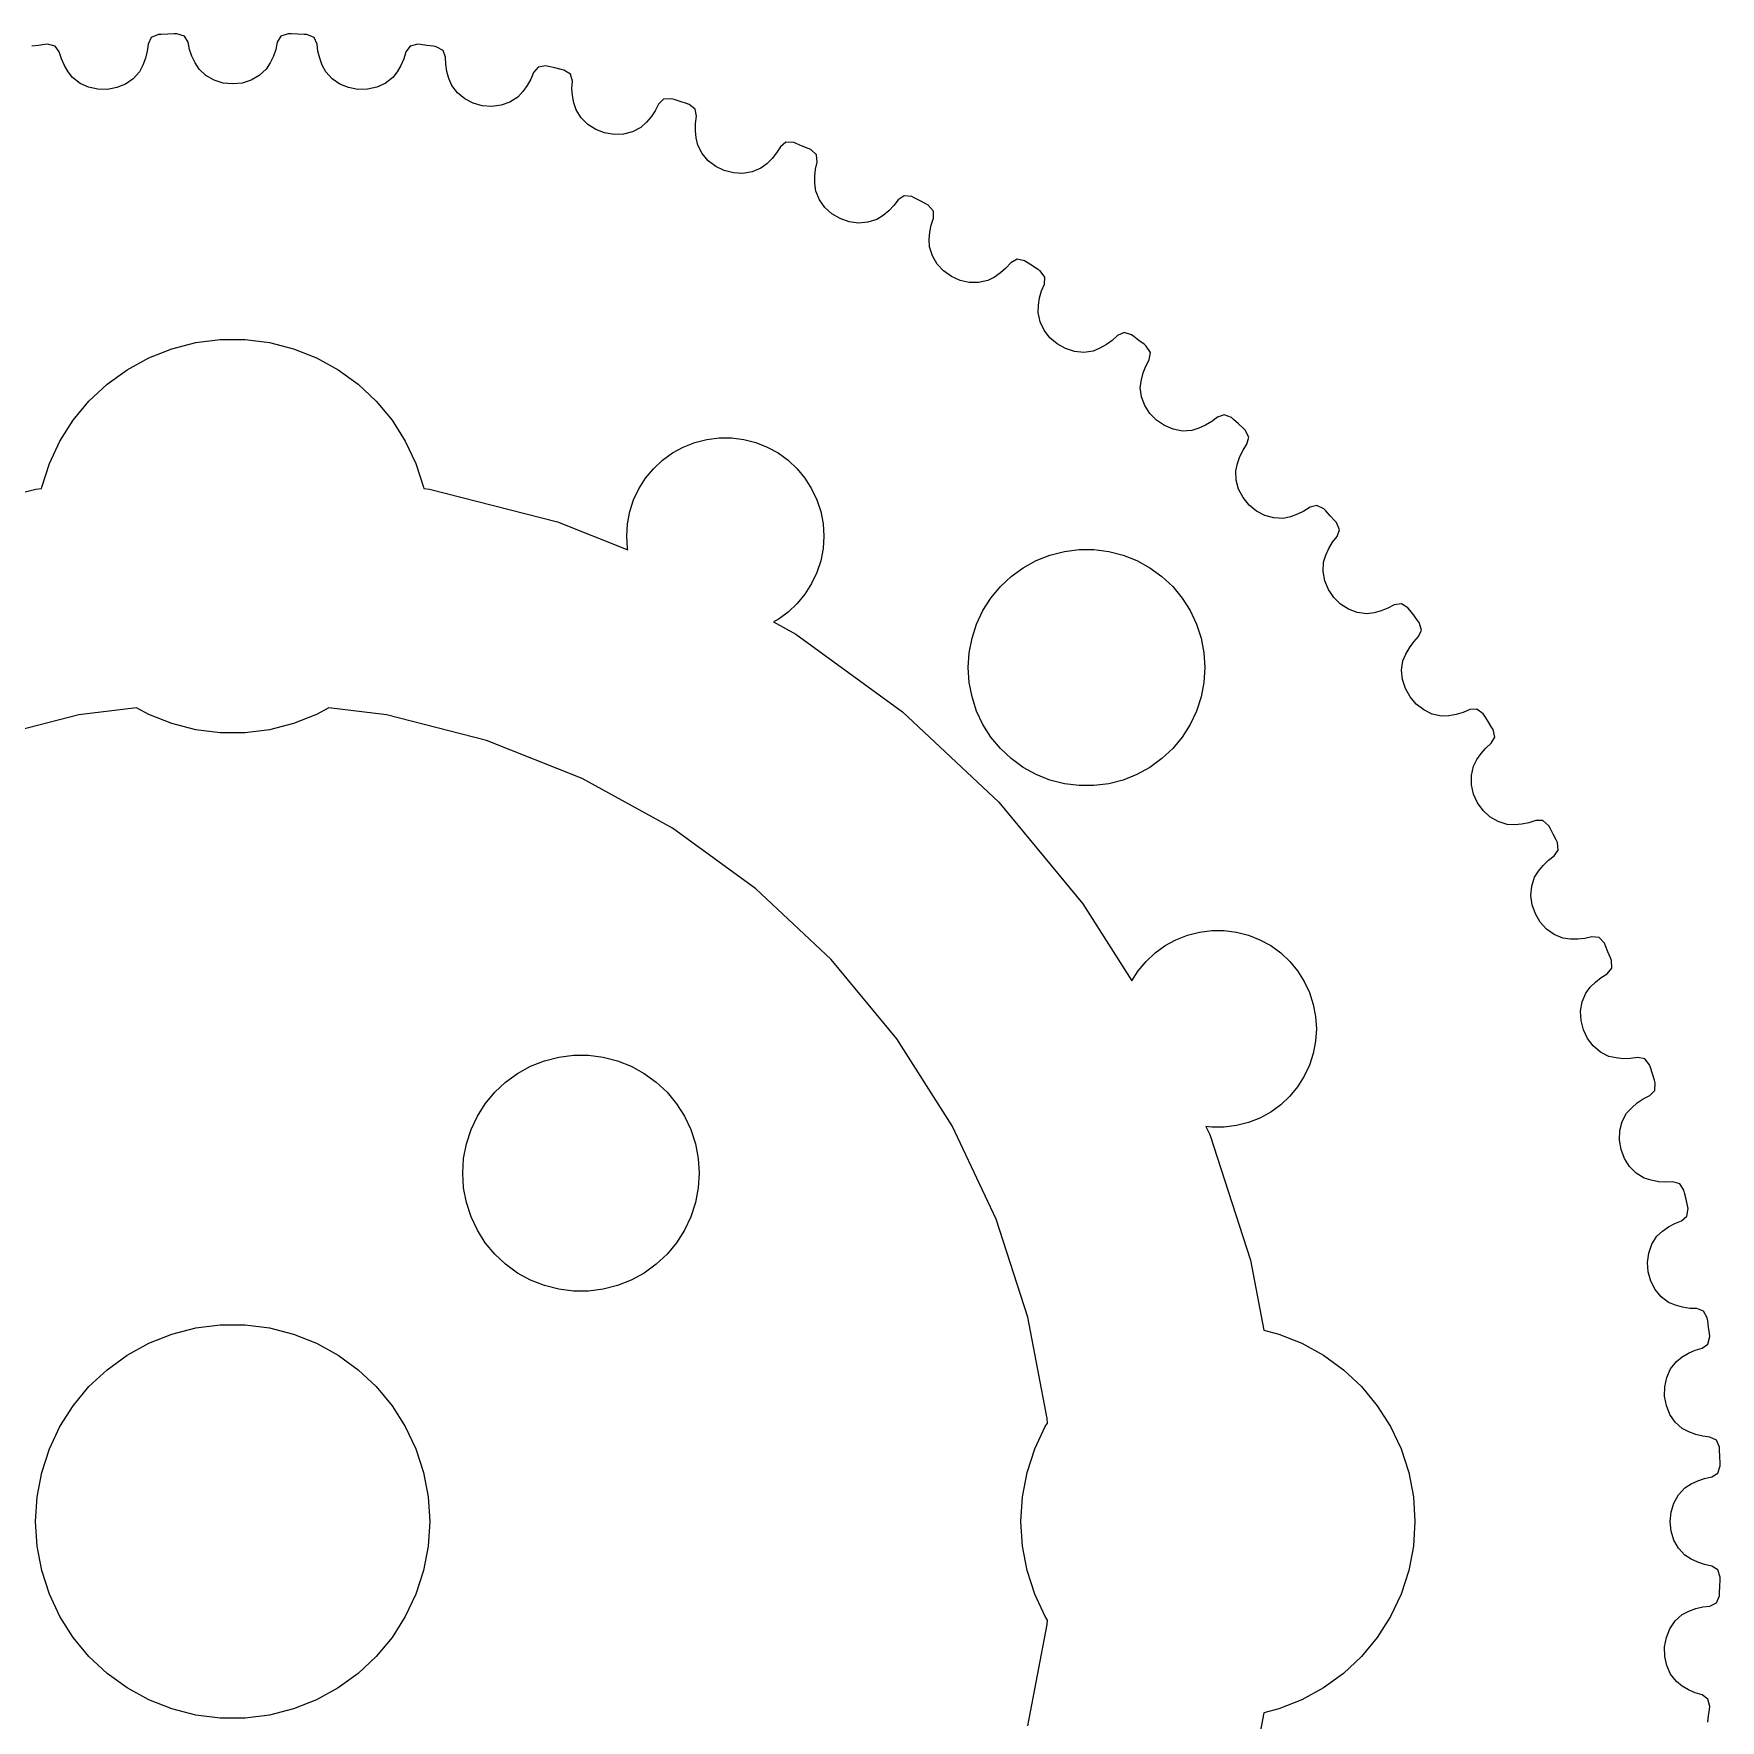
# Model space of a CAD drawing. Header units: metres. Extents: x -22.6 to 22.6, y -22.6 to 22.6.
# Drawn here: x -3.03 to 22.65, y -3.03 to 22.65 of the extents above; entities that cross this region are included whole.
import ezdxf

# ---------------------------------------------------------------- set-up
doc = ezdxf.new("R2010")
doc.units = ezdxf.units.M

msp = doc.modelspace()

# ---------------------------------------------------------------- linework, layer by layer
for p, q in [((-1.13011, 22.6361), (-1.23875, 22.5892)), ((-1.08739, 22.6382), (-1.13011, 22.6361)), ((-0.988602, 22.6427), (-1.08739, 22.6382)), ((-0.889786, 22.6468), (-0.988602, 22.6427)), ((-0.847031, 22.6484), (-0.889786, 22.6468)), ((-0.734589, 22.6113), (-0.847031, 22.6484)), ((-0.678375, 22.5179), (-0.734589, 22.6113)), ((0.734741, 22.6113), (0.678375, 22.5179)), ((0.847031, 22.6484), (0.734741, 22.6113)), ((0.889786, 22.6468), (0.847031, 22.6484)), ((0.988602, 22.6427), (0.889786, 22.6468)), ((1.08739, 22.6382), (0.988602, 22.6427)), ((1.13013, 22.6361), (1.08739, 22.6382)), ((1.23889, 22.5892), (1.13013, 22.6361)), ((-2.95828, 22.4704), (-3.05629, 22.4573)), ((-2.8602, 22.4831), (-2.95828, 22.4704)), ((-2.81775, 22.4884), (-2.8602, 22.4831)), ((-2.7025, 22.4612), (-2.81775, 22.4884)), ((-2.63837, 22.3731), (-2.7025, 22.4612)), ((-2.60666, 22.2676), (-2.63837, 22.3731)), ((-1.29961, 22.382), (-1.32585, 22.2746)), ((-1.28676, 22.4914), (-1.29961, 22.382)), ((-1.23875, 22.5892), (-1.28676, 22.4914)), ((-0.655991, 22.41), (-0.678375, 22.5179)), ((-0.620392, 22.3054), (-0.655991, 22.41)), ((0.656052, 22.41), (0.620544, 22.3054)), ((0.678375, 22.5179), (0.656052, 22.41)), ((1.28676, 22.4914), (1.23889, 22.5892)), ((1.29965, 22.382), (1.28676, 22.4914)), ((1.326, 22.2746), (1.29965, 22.382)), ((2.63837, 22.3731), (2.60672, 22.2676)), ((2.70264, 22.4612), (2.63837, 22.3731)), ((2.81775, 22.4884), (2.70264, 22.4612)), ((2.8602, 22.4831), (2.81775, 22.4884)), ((2.95828, 22.4704), (2.8602, 22.4831)), ((3.05629, 22.4573), (2.95828, 22.4704)), ((3.09868, 22.4514), (3.05629, 22.4573)), ((3.20296, 22.3953), (3.09868, 22.4514)), ((3.24211, 22.2937), (3.20296, 22.3953)), ((-2.56207, 22.1665), (-2.60666, 22.2676)), ((-2.50528, 22.0704), (-2.56207, 22.1665)), ((-1.36507, 22.1701), (-1.41684, 22.0692)), ((-1.32585, 22.2746), (-1.36507, 22.1701)), ((-0.572189, 22.2047), (-0.620392, 22.3054)), ((-0.511993, 22.1087), (-0.572189, 22.2047)), ((-0.406158, 22.0116), (-0.511993, 22.1087)), ((0.511993, 22.1087), (0.406158, 22.0116)), ((0.572357, 22.2047), (0.511993, 22.1087)), ((0.620544, 22.3054), (0.572357, 22.2047)), ((1.36525, 22.1701), (1.326, 22.2746)), ((1.41684, 22.0692), (1.36525, 22.1701)), ((2.56223, 22.1664), (2.50545, 22.0703)), ((2.60672, 22.2676), (2.56223, 22.1664)), ((3.24542, 22.1835), (3.24211, 22.2937)), ((3.26231, 22.0743), (3.24542, 22.1835)), ((4.64998, 22.1402), (4.57828, 22.058)), ((4.76701, 22.1573), (4.64998, 22.1402)), ((4.80885, 22.1483), (4.76701, 22.1573)), ((4.90544, 22.1271), (4.80885, 22.1483)), ((5.00195, 22.1055), (4.90544, 22.1271)), ((5.04366, 22.0959), (5.00195, 22.1055)), ((5.14264, 22.0309), (5.04366, 22.0959)), ((-2.43695, 21.98), (-2.50528, 22.0704)), ((-2.32304, 21.8924), (-2.43695, 21.98)), ((-2.19287, 21.8332), (-2.32304, 21.8924)), ((-2.05231, 21.8025), (-2.19287, 21.8332)), ((-1.76482, 21.8277), (-1.9073, 21.8007)), ((-1.63171, 21.8822), (-1.76482, 21.8277)), ((-1.51381, 21.9632), (-1.63171, 21.8822)), ((-1.41684, 22.0692), (-1.51381, 21.9632)), ((-0.281647, 21.9412), (-0.406158, 22.0116)), ((-0.144287, 21.8984), (-0.281647, 21.9412)), ((0, 21.884), (-0.144287, 21.8984)), ((0.144287, 21.8984), (0, 21.884)), ((0.281647, 21.9412), (0.144287, 21.8984)), ((0.406158, 22.0116), (0.281647, 21.9412)), ((1.51381, 21.9632), (1.41684, 22.0692)), ((1.63171, 21.8822), (1.51381, 21.9632)), ((1.76482, 21.8277), (1.63171, 21.8822)), ((1.9073, 21.8007), (1.76482, 21.8277)), ((2.19287, 21.8332), (2.05231, 21.8025)), ((2.32304, 21.8924), (2.19287, 21.8332)), ((2.43695, 21.98), (2.32304, 21.8924)), ((2.50545, 22.0703), (2.43695, 21.98)), ((3.2923, 21.9667), (3.26231, 22.0743)), ((3.33492, 21.8618), (3.2923, 21.9667)), ((3.42226, 21.7477), (3.33492, 21.8618)), ((4.48441, 21.8588), (4.41948, 21.768)), ((4.53755, 21.9557), (4.48441, 21.8588)), ((4.57828, 22.058), (4.53755, 21.9557)), ((5.17279, 21.9263), (5.14264, 22.0309)), ((5.16649, 21.8162), (5.17279, 21.9263)), ((-1.9073, 21.8007), (-2.05231, 21.8025)), ((2.05231, 21.8025), (1.9073, 21.8007)), ((3.53267, 21.6568), (3.42226, 21.7477)), ((3.66052, 21.5908), (3.53267, 21.6568)), ((3.80011, 21.5515), (3.66052, 21.5908)), ((4.22226, 21.6066), (4.08742, 21.559)), ((4.34335, 21.6839), (4.22226, 21.6066)), ((4.41948, 21.768), (4.34335, 21.6839)), ((5.1738, 21.7059), (5.16649, 21.8162)), ((5.19431, 21.5962), (5.1738, 21.7059)), ((5.2276, 21.4879), (5.19431, 21.5962)), ((6.48334, 21.5751), (6.43384, 21.4767)), ((6.56192, 21.6506), (6.48334, 21.5751)), ((6.68001, 21.6575), (6.56192, 21.6506)), ((6.7209, 21.6449), (6.68001, 21.6575)), ((6.81528, 21.6153), (6.7209, 21.6449)), ((6.90953, 21.5854), (6.81528, 21.6153)), ((6.95026, 21.5723), (6.90953, 21.5854)), ((7.0432, 21.4989), (6.95026, 21.5723)), ((3.94472, 21.5407), (3.80011, 21.5515)), ((4.08742, 21.559), (3.94472, 21.5407)), ((5.30467, 21.3667), (5.2276, 21.4879)), ((5.40674, 21.2665), (5.30467, 21.3667)), ((6.37247, 21.3848), (6.29987, 21.3)), ((6.43384, 21.4767), (6.37247, 21.3848)), ((7.0641, 21.392), (7.0432, 21.4989)), ((7.04825, 21.2829), (7.0641, 21.392)), ((5.52835, 21.1896), (5.40674, 21.2665)), ((5.66399, 21.1383), (5.52835, 21.1896)), ((5.8071, 21.1149), (5.66399, 21.1383)), ((5.95085, 21.1207), (5.8071, 21.1149)), ((6.08934, 21.1564), (5.95085, 21.1207)), ((6.21671, 21.2229), (6.08934, 21.1564)), ((6.29987, 21.3), (6.21671, 21.2229)), ((7.04591, 21.1724), (7.04825, 21.2829)), ((7.05676, 21.0613), (7.04591, 21.1724)), ((7.08051, 20.9505), (7.05676, 21.0613)), ((7.14671, 20.823), (7.08051, 20.9505)), ((7.23965, 20.7143), (7.14671, 20.823)), ((8.28117, 20.8342), (8.21202, 20.748)), ((8.33907, 20.9279), (8.28117, 20.8342)), ((8.42393, 20.9963), (8.33907, 20.9279)), ((8.54216, 20.9928), (8.42393, 20.9963)), ((8.5818, 20.9767), (8.54216, 20.9928)), ((8.67325, 20.9391), (8.5818, 20.9767)), ((8.76453, 20.901), (8.67325, 20.9391)), ((8.80396, 20.8844), (8.76453, 20.901)), ((8.89015, 20.8032), (8.80396, 20.8844)), ((8.90166, 20.6949), (8.89015, 20.8032)), ((7.35411, 20.6272), (7.23965, 20.7143)), ((7.48477, 20.5642), (7.35411, 20.6272)), ((7.62529, 20.5285), (7.48477, 20.5642)), ((7.91006, 20.5452), (7.769, 20.5217)), ((8.04276, 20.6003), (7.91006, 20.5452)), ((8.13231, 20.6698), (8.04276, 20.6003)), ((8.21202, 20.748), (8.13231, 20.6698)), ((8.8644, 20.4778), (8.87636, 20.5876)), ((8.87636, 20.5876), (8.90166, 20.6949)), ((7.769, 20.5217), (7.62529, 20.5285)), ((8.86552, 20.3661), (8.8644, 20.4778)), ((8.87952, 20.2537), (8.86552, 20.3661)), ((8.93437, 20.1209), (8.87952, 20.2537)), ((9.01749, 20.0045), (8.93437, 20.1209)), ((10.0655, 20.0331), (9.98907, 19.9533)), ((10.1313, 20.1215), (10.0655, 20.0331)), ((10.2218, 20.1822), (10.1313, 20.1215)), ((10.3393, 20.1685), (10.2218, 20.1822)), ((10.3774, 20.149), (10.3393, 20.1685)), ((10.4652, 20.1035), (10.3774, 20.149)), ((10.5528, 20.0576), (10.4652, 20.1035)), ((10.5907, 20.0376), (10.5528, 20.0576)), ((10.6694, 19.9492), (10.5907, 20.0376)), ((9.1239, 19.9077), (9.01749, 20.0045)), ((9.24858, 19.8336), (9.1239, 19.9077)), ((9.38545, 19.7858), (9.24858, 19.8336)), ((9.52802, 19.7664), (9.38545, 19.7858)), ((9.67059, 19.7776), (9.52802, 19.7664)), ((9.80757, 19.8209), (9.67059, 19.7776)), ((9.90285, 19.8824), (9.80757, 19.8209)), ((9.98907, 19.9533), (9.90285, 19.8824)), ((10.6369, 19.7357), (10.6715, 19.8403)), ((10.6715, 19.8403), (10.6694, 19.9492)), ((10.6068, 19.5159), (10.6154, 19.6272)), ((10.6109, 19.4027), (10.6068, 19.5159)), ((10.6154, 19.6272), (10.6369, 19.7357)), ((10.654, 19.2657), (10.6109, 19.4027)), ((10.7267, 19.1425), (10.654, 19.2657)), ((10.8242, 19.0368), (10.7267, 19.1425)), ((10.942, 18.9521), (10.8242, 19.0368)), ((11.6901, 19.0068), (11.598, 18.9437)), ((11.7732, 19.0797), (11.6901, 19.0068)), ((11.8465, 19.1619), (11.7732, 19.0797)), ((11.9419, 19.2146), (11.8465, 19.1619)), ((12.0578, 19.1906), (11.9419, 19.2146)), ((12.094, 19.1678), (12.0578, 19.1906)), ((12.1775, 19.1149), (12.094, 19.1678)), ((12.2608, 19.0616), (12.1775, 19.1149)), ((12.2967, 19.0383), (12.2608, 19.0616)), ((12.3675, 18.9434), (12.2967, 19.0383)), ((11.0742, 18.8925), (10.942, 18.9521)), ((11.2145, 18.8608), (11.0742, 18.8925)), ((11.3575, 18.8595), (11.2145, 18.8608)), ((11.4978, 18.8907), (11.3575, 18.8595)), ((11.598, 18.9437), (11.4978, 18.8907)), ((12.3165, 18.7335), (12.3601, 18.8347)), ((12.3601, 18.8347), (12.3675, 18.9434)), ((12.2616, 18.4041), (12.2674, 18.5172)), ((12.2674, 18.5172), (12.2857, 18.6274)), ((12.2857, 18.6274), (12.3165, 18.7335)), ((12.2926, 18.2638), (12.2616, 18.4041)), ((12.3542, 18.1347), (12.2926, 18.2638)), ((-0.562134, 17.9469), (-0.18837, 17.9941)), ((-0.18837, 17.9941), (0.18837, 17.9941)), ((0.18837, 17.9941), (0.562134, 17.9469)), ((12.4422, 18.0209), (12.3542, 18.1347)), ((12.5522, 17.9263), (12.4422, 18.0209)), ((13.3913, 17.9809), (13.3022, 17.9156)), ((13.4715, 18.0565), (13.3913, 17.9809)), ((13.5712, 18.1006), (13.4715, 18.0565)), ((13.6844, 18.0667), (13.5712, 18.1006)), ((13.7186, 18.0408), (13.6844, 18.0667)), ((13.7971, 17.9808), (13.7186, 18.0408)), ((13.8755, 17.9204), (13.7971, 17.9808)), ((-1.27733, 17.7145), (-0.927048, 17.8532)), ((-0.927048, 17.8532), (-0.562134, 17.9469)), ((0.562134, 17.9469), (0.927048, 17.8532)), ((0.927048, 17.8532), (1.27733, 17.7145)), ((12.6786, 17.8554), (12.5522, 17.9263)), ((12.8157, 17.8116), (12.6786, 17.8554)), ((12.958, 17.7978), (12.8157, 17.8116)), ((13.1004, 17.8167), (12.958, 17.7978)), ((13.205, 17.8607), (13.1004, 17.8167)), ((13.3022, 17.9156), (13.205, 17.8607)), ((13.9093, 17.8941), (13.8755, 17.9204)), ((13.9715, 17.7934), (13.9093, 17.8941)), ((13.9546, 17.6858), (13.9715, 17.7934)), ((-1.91226, 17.3115), (-1.60747, 17.533)), ((-1.60747, 17.533), (-1.27733, 17.7145)), ((1.27733, 17.7145), (1.60747, 17.533)), ((1.60747, 17.533), (1.91226, 17.3115)), ((13.8346, 17.3776), (13.8624, 17.4857)), ((13.8624, 17.4857), (13.9024, 17.5888)), ((13.9024, 17.5888), (13.9546, 17.6858)), ((-2.1869, 17.0536), (-1.91226, 17.3115)), ((1.91226, 17.3115), (2.1869, 17.0536)), ((13.819, 17.2654), (13.8346, 17.3776)), ((13.8376, 17.1229), (13.819, 17.2654)), ((-2.42705, 16.7634), (-2.1869, 17.0536)), ((2.1869, 17.0536), (2.42705, 16.7634)), ((13.8878, 16.989), (13.8376, 17.1229)), ((13.9655, 16.8679), (13.8878, 16.989)), ((-2.62891, 16.4453), (-2.42705, 16.7634)), ((2.42705, 16.7634), (2.62891, 16.4453)), ((14.0668, 16.7641), (13.9655, 16.8679)), ((14.1866, 16.6824), (14.0668, 16.7641)), ((14.9075, 16.7454), (14.813, 16.688)), ((14.9939, 16.8137), (14.9075, 16.7454)), ((15.0971, 16.8489), (14.9939, 16.8137)), ((15.207, 16.8052), (15.0971, 16.8489)), ((15.2387, 16.7765), (15.207, 16.8052)), ((15.3118, 16.7099), (15.2387, 16.7765)), ((15.3845, 16.6429), (15.3118, 16.7099)), ((-2.78932, 16.1044), (-2.62891, 16.4453)), ((2.62891, 16.4453), (2.78932, 16.1044)), ((7.03647, 16.4266), (7.21892, 16.4734)), ((7.21892, 16.4734), (7.40581, 16.497)), ((7.40581, 16.497), (7.59418, 16.497)), ((7.59418, 16.497), (7.78107, 16.4734)), ((7.78107, 16.4734), (7.96352, 16.4266)), ((14.3193, 16.6269), (14.1866, 16.6824)), ((14.4599, 16.6008), (14.3193, 16.6269)), ((14.6034, 16.6071), (14.4599, 16.6008)), ((14.7114, 16.6419), (14.6034, 16.6071)), ((14.813, 16.688), (14.7114, 16.6419)), ((15.4159, 16.6138), (15.3845, 16.6429)), ((15.4691, 16.508), (15.4159, 16.6138)), ((15.4429, 16.4023), (15.4691, 16.508)), ((6.54385, 16.1558), (6.69626, 16.2665)), ((6.69626, 16.2665), (6.86133, 16.3572)), ((6.86133, 16.3572), (7.03647, 16.4266)), ((7.96352, 16.4266), (8.13866, 16.3572)), ((8.13866, 16.3572), (8.30373, 16.2665)), ((8.30373, 16.2665), (8.45613, 16.1558)), ((15.2965, 16.1057), (15.3336, 16.211)), ((15.3336, 16.211), (15.3824, 16.3102)), ((15.3824, 16.3102), (15.4429, 16.4023)), ((-2.90575, 15.7461), (-2.78932, 16.1044)), ((2.78932, 16.1044), (2.90575, 15.7461)), ((6.28647, 15.8817), (6.40654, 16.0268)), ((6.40654, 16.0268), (6.54385, 16.1558)), ((8.45613, 16.1558), (8.59344, 16.0268)), ((8.59344, 16.0268), (8.71352, 15.8817)), ((15.2712, 15.9953), (15.2965, 16.1057)), ((15.2773, 15.8517), (15.2712, 15.9953)), ((-4.94426, 15.2169), (-2.99809, 15.7166)), ((-2.99809, 15.7166), (-2.90923, 15.7278)), ((-2.90923, 15.7278), (-2.90575, 15.7461)), ((2.90575, 15.7461), (2.90923, 15.7278)), ((2.90923, 15.7278), (2.99809, 15.7166)), ((2.99809, 15.7166), (4.94426, 15.2169)), ((6.10533, 15.5522), (6.18553, 15.7226)), ((6.18553, 15.7226), (6.28647, 15.8817)), ((8.71352, 15.8817), (8.81445, 15.7226)), ((8.81445, 15.7226), (8.89465, 15.5522)), ((15.3156, 15.7139), (15.2773, 15.8517)), ((15.3825, 15.5866), (15.3156, 15.7139)), ((6.04712, 15.373), (6.10533, 15.5522)), ((8.89465, 15.5522), (8.95287, 15.373)), ((15.4743, 15.4743), (15.3825, 15.5866)), ((15.5866, 15.3825), (15.4743, 15.4743)), ((16.4023, 15.4429), (16.3102, 15.3824)), ((16.5081, 15.469), (16.4023, 15.4429)), ((16.6138, 15.4159), (16.5081, 15.469)), ((16.6429, 15.3845), (16.6138, 15.4159)), ((4.94426, 15.2169), (6.01549, 14.7928)), ((6, 15), (6.01183, 15.188)), ((6.01183, 15.188), (6.04712, 15.373)), ((8.95287, 15.373), (8.98816, 15.188)), ((8.98816, 15.188), (9, 15)), ((15.7139, 15.3156), (15.5866, 15.3825)), ((15.8517, 15.2773), (15.7139, 15.3156)), ((15.9953, 15.2712), (15.8517, 15.2773)), ((16.1058, 15.2964), (15.9953, 15.2712)), ((16.2111, 15.3335), (16.1058, 15.2964)), ((16.3102, 15.3824), (16.2111, 15.3335)), ((16.7099, 15.3118), (16.6429, 15.3845)), ((16.7765, 15.2387), (16.7099, 15.3118)), ((16.8052, 15.207), (16.7765, 15.2387)), ((16.849, 15.097), (16.8052, 15.207)), ((6.01183, 14.812), (6, 15)), ((9, 15), (8.98816, 14.812)), ((16.6882, 14.8129), (16.7454, 14.9074)), ((16.7454, 14.9074), (16.8137, 14.9939)), ((16.8137, 14.9939), (16.849, 15.097)), ((6.01549, 14.7928), (6.01183, 14.812)), ((8.98816, 14.812), (8.95287, 14.627)), ((12.2336, 14.6287), (12.4438, 14.7119)), ((12.4438, 14.7119), (12.6627, 14.7681)), ((12.6627, 14.7681), (12.887, 14.7964)), ((12.887, 14.7964), (13.113, 14.7964)), ((13.113, 14.7964), (13.3373, 14.7681)), ((13.3373, 14.7681), (13.5562, 14.7119)), ((13.5562, 14.7119), (13.7664, 14.6287)), ((16.6071, 14.6034), (16.642, 14.7112)), ((16.642, 14.7112), (16.6882, 14.8129)), ((8.89465, 14.4478), (8.81445, 14.2774)), ((8.95287, 14.627), (8.89465, 14.4478)), ((11.6879, 14.2322), (11.8526, 14.3869)), ((11.8526, 14.3869), (12.0355, 14.5198)), ((12.0355, 14.5198), (12.2336, 14.6287)), ((13.7664, 14.6287), (13.9645, 14.5198)), ((13.9645, 14.5198), (14.1474, 14.3869)), ((14.1474, 14.3869), (14.3121, 14.2322)), ((16.6008, 14.4599), (16.6071, 14.6034)), ((16.6269, 14.3193), (16.6008, 14.4599)), ((8.81445, 14.2774), (8.71352, 14.1183)), ((11.5438, 14.058), (11.6879, 14.2322)), ((14.3121, 14.2322), (14.4562, 14.058)), ((16.6824, 14.1866), (16.6269, 14.3193)), ((16.7641, 14.0668), (16.6824, 14.1866)), ((8.59344, 13.9732), (8.45613, 13.8442)), ((8.71352, 14.1183), (8.59344, 13.9732)), ((11.3264, 13.6626), (11.4226, 13.8671)), ((11.4226, 13.8671), (11.5438, 14.058)), ((14.4562, 14.058), (14.5773, 13.8671)), ((14.5773, 13.8671), (14.6736, 13.6626)), ((16.8679, 13.9655), (16.7641, 14.0668)), ((16.989, 13.8878), (16.8679, 13.9655)), ((17.1229, 13.8376), (16.989, 13.8878)), ((17.5888, 13.9023), (17.4858, 13.8623)), ((17.6858, 13.9546), (17.5888, 13.9023)), ((17.7935, 13.9714), (17.6858, 13.9546)), ((17.8941, 13.9093), (17.7935, 13.9714)), ((17.9204, 13.8755), (17.8941, 13.9093)), ((17.9808, 13.7971), (17.9204, 13.8755)), ((8.30373, 13.7335), (8.23451, 13.6954)), ((8.23451, 13.6954), (8.57323, 13.5092)), ((8.45613, 13.8442), (8.30373, 13.7335)), ((11.2565, 13.4476), (11.3264, 13.6626)), ((14.6736, 13.6626), (14.7434, 13.4476)), ((17.2654, 13.819), (17.1229, 13.8376)), ((17.3777, 13.8345), (17.2654, 13.819)), ((17.4858, 13.8623), (17.3777, 13.8345)), ((18.0408, 13.7186), (17.9808, 13.7971)), ((18.0667, 13.6844), (18.0408, 13.7186)), ((18.1007, 13.571), (18.0667, 13.6844)), ((8.57323, 13.5092), (10.1988, 12.3282)), ((11.2142, 13.2256), (11.2565, 13.4476)), ((14.7434, 13.4476), (14.7858, 13.2256)), ((17.9157, 13.302), (17.981, 13.3912)), ((17.981, 13.3912), (18.0565, 13.4715)), ((18.0565, 13.4715), (18.1007, 13.571)), ((11.2, 13), (11.2142, 13.2256)), ((14.7858, 13.2256), (14.8, 13)), ((17.7978, 12.958), (17.8167, 13.1004)), ((17.8167, 13.1004), (17.8608, 13.2048)), ((17.8608, 13.2048), (17.9157, 13.302)), ((11.2142, 12.7744), (11.2, 13)), ((14.8, 13), (14.7858, 12.7744)), ((17.8116, 12.8157), (17.7978, 12.958)), ((11.2565, 12.5524), (11.2142, 12.7744)), ((14.7858, 12.7744), (14.7434, 12.5524)), ((17.8554, 12.6786), (17.8116, 12.8157)), ((17.9263, 12.5522), (17.8554, 12.6786)), ((-1.46606, 12.3893), (-2.34225, 12.2786)), ((-1.27733, 12.2855), (-1.46606, 12.3893)), ((1.46606, 12.3893), (1.27733, 12.2855)), ((2.34225, 12.2786), (1.46606, 12.3893)), ((10.1988, 12.3282), (11.6635, 10.9527)), ((11.3264, 12.3374), (11.2565, 12.5524)), ((11.4226, 12.1328), (11.3264, 12.3374)), ((14.6736, 12.3374), (14.5773, 12.1328)), ((14.7434, 12.5524), (14.6736, 12.3374)), ((18.0209, 12.4422), (17.9263, 12.5522)), ((18.1347, 12.3542), (18.0209, 12.4422)), ((18.2638, 12.2926), (18.1347, 12.3542)), ((18.8347, 12.3601), (18.7335, 12.3165)), ((18.9435, 12.3674), (18.8347, 12.3601)), ((19.0383, 12.2967), (18.9435, 12.3674)), ((-2.34225, 12.2786), (-3.8627, 11.8882)), ((-0.927048, 12.1468), (-1.27733, 12.2855)), ((-0.562134, 12.0531), (-0.927048, 12.1468)), ((0.927048, 12.1468), (0.562134, 12.0531)), ((1.27733, 12.2855), (0.927048, 12.1468)), ((3.8627, 11.8882), (2.34225, 12.2786)), ((11.5438, 11.942), (11.4226, 12.1328)), ((14.5773, 12.1328), (14.4562, 11.942)), ((18.4041, 12.2616), (18.2638, 12.2926)), ((18.5173, 12.2672), (18.4041, 12.2616)), ((18.6275, 12.2855), (18.5173, 12.2672)), ((18.7335, 12.3165), (18.6275, 12.2855)), ((19.0616, 12.2608), (19.0383, 12.2967)), ((19.1149, 12.1775), (19.0616, 12.2608)), ((19.1678, 12.094), (19.1149, 12.1775)), ((19.1906, 12.0578), (19.1678, 12.094)), ((-0.18837, 12.0059), (-0.562134, 12.0531)), ((0.18837, 12.0059), (-0.18837, 12.0059)), ((0.562134, 12.0531), (0.18837, 12.0059)), ((5.32224, 11.3103), (3.8627, 11.8882)), ((11.6879, 11.7678), (11.5438, 11.942)), ((14.4562, 11.942), (14.3121, 11.7678)), ((19.0797, 11.7731), (19.1619, 11.8465)), ((19.1619, 11.8465), (19.2146, 11.9418)), ((19.2146, 11.9418), (19.1906, 12.0578)), ((11.8526, 11.6131), (11.6879, 11.7678)), ((12.0355, 11.4802), (11.8526, 11.6131)), ((14.1474, 11.6131), (13.9645, 11.4802)), ((14.3121, 11.7678), (14.1474, 11.6131)), ((18.8907, 11.4978), (18.9438, 11.5979)), ((18.9438, 11.5979), (19.0069, 11.69)), ((19.0069, 11.69), (19.0797, 11.7731)), ((6.69783, 10.5541), (5.32224, 11.3103)), ((12.2336, 11.3713), (12.0355, 11.4802)), ((12.4438, 11.2881), (12.2336, 11.3713)), ((13.7664, 11.3713), (13.5562, 11.2881)), ((13.9645, 11.4802), (13.7664, 11.3713)), ((18.8595, 11.3575), (18.8907, 11.4978)), ((18.8608, 11.2145), (18.8595, 11.3575)), ((12.6627, 11.2319), (12.4438, 11.2881)), ((12.887, 11.2036), (12.6627, 11.2319)), ((13.113, 11.2036), (12.887, 11.2036)), ((13.3373, 11.2319), (13.113, 11.2036)), ((13.5562, 11.2881), (13.3373, 11.2319)), ((18.8925, 11.0742), (18.8608, 11.2145)), ((18.9521, 10.942), (18.8925, 11.0742)), ((11.6635, 10.9527), (12.9443, 9.40456)), ((19.0368, 10.8242), (18.9521, 10.942)), ((19.1425, 10.7267), (19.0368, 10.8242)), ((7.96779, 9.63141), (6.69783, 10.5541)), ((19.2657, 10.654), (19.1425, 10.7267)), ((19.4027, 10.6109), (19.2657, 10.654)), ((19.516, 10.6067), (19.4027, 10.6109)), ((19.6273, 10.6153), (19.516, 10.6067)), ((19.7357, 10.6369), (19.6273, 10.6153)), ((19.8403, 10.6715), (19.7357, 10.6369)), ((19.9493, 10.6693), (19.8403, 10.6715)), ((20.0376, 10.5907), (19.9493, 10.6693)), ((20.0576, 10.5528), (20.0376, 10.5907)), ((20.1035, 10.4652), (20.0576, 10.5528)), ((20.149, 10.3774), (20.1035, 10.4652)), ((20.1685, 10.3393), (20.149, 10.3774)), ((20.1823, 10.2217), (20.1685, 10.3393)), ((19.9534, 9.98894), (20.0332, 10.0654)), ((20.0332, 10.0654), (20.1215, 10.1313)), ((20.1215, 10.1313), (20.1823, 10.2217)), ((19.7776, 9.67059), (19.8209, 9.80757)), ((19.8209, 9.80757), (19.8825, 9.90269)), ((19.8825, 9.90269), (19.9534, 9.98894)), ((9.11211, 8.55682), (7.96779, 9.63141)), ((19.7664, 9.52802), (19.7776, 9.67059)), ((19.7858, 9.38545), (19.7664, 9.52802)), ((12.9443, 9.40456), (13.6899, 8.22957)), ((19.8336, 9.24858), (19.7858, 9.38545)), ((19.9077, 9.1239), (19.8336, 9.24858)), ((14.7189, 8.97342), (14.9058, 8.99704)), ((14.9058, 8.99704), (15.0942, 8.99704)), ((15.0942, 8.99704), (15.2811, 8.97342)), ((20.0045, 9.01749), (19.9077, 9.1239)), ((20.1209, 8.93437), (20.0045, 9.01749)), ((14.0439, 8.65576), (14.1963, 8.76648)), ((14.1963, 8.76648), (14.3613, 8.85724)), ((14.3613, 8.85724), (14.5365, 8.92657)), ((14.5365, 8.92657), (14.7189, 8.97342)), ((15.2811, 8.97342), (15.4635, 8.92657)), ((15.4635, 8.92657), (15.6387, 8.85724)), ((15.6387, 8.85724), (15.8037, 8.76648)), ((15.8037, 8.76648), (15.9561, 8.65576)), ((20.2537, 8.87952), (20.1209, 8.93437)), ((20.3662, 8.86537), (20.2537, 8.87952)), ((20.4778, 8.86426), (20.3662, 8.86537)), ((20.5877, 8.87631), (20.4778, 8.86426)), ((20.6949, 8.90166), (20.5877, 8.87631)), ((20.8033, 8.89003), (20.6949, 8.90166)), ((20.8844, 8.80396), (20.8033, 8.89003)), ((20.901, 8.76453), (20.8844, 8.80396)), ((20.9391, 8.67325), (20.901, 8.76453)), ((10.1127, 7.34731), (9.11211, 8.55682)), ((13.7865, 8.38167), (13.9065, 8.52681)), ((13.9065, 8.52681), (14.0439, 8.65576)), ((15.9561, 8.65576), (16.0934, 8.52681)), ((16.0934, 8.52681), (16.2135, 8.38167)), ((20.9767, 8.5818), (20.9391, 8.67325)), ((20.9928, 8.54216), (20.9767, 8.5818)), ((20.9964, 8.4238), (20.9928, 8.54216)), ((13.6899, 8.22957), (13.7865, 8.38167)), ((16.2135, 8.38167), (16.3145, 8.22263)), ((16.3145, 8.22263), (16.3947, 8.05219)), ((20.748, 8.21187), (20.8342, 8.28113)), ((20.8342, 8.28113), (20.9279, 8.33907)), ((20.9279, 8.33907), (20.9964, 8.4238)), ((16.3947, 8.05219), (16.4529, 7.87303)), ((20.5452, 7.91006), (20.6003, 8.04276)), ((20.6003, 8.04276), (20.6699, 8.13214)), ((20.6699, 8.13214), (20.748, 8.21187)), ((16.4529, 7.87303), (16.4882, 7.68799)), ((20.5217, 7.769), (20.5452, 7.91006)), ((20.5285, 7.62529), (20.5217, 7.769)), ((16.4882, 7.68799), (16.5, 7.5)), ((16.5, 7.5), (16.4882, 7.312)), ((20.5642, 7.48477), (20.5285, 7.62529)), ((20.6272, 7.35411), (20.5642, 7.48477)), ((10.9538, 6.02191), (10.1127, 7.34731)), ((16.4882, 7.312), (16.4529, 7.12695)), ((20.7143, 7.23965), (20.6272, 7.35411)), ((20.823, 7.14671), (20.7143, 7.23965)), ((4.53659, 6.93169), (4.74677, 7.01489)), ((4.74677, 7.01489), (4.96571, 7.07111)), ((4.96571, 7.07111), (5.18997, 7.09944)), ((5.18997, 7.09944), (5.41602, 7.09944)), ((5.41602, 7.09944), (5.64027, 7.07111)), ((5.64027, 7.07111), (5.85922, 7.01489)), ((5.85922, 7.01489), (6.0694, 6.93169)), ((16.3947, 6.9478), (16.3145, 6.77736)), ((16.4529, 7.12695), (16.3947, 6.9478)), ((20.9505, 7.08051), (20.823, 7.14671)), ((21.0614, 7.05661), (20.9505, 7.08051)), ((21.1725, 7.04576), (21.0614, 7.05661)), ((21.2829, 7.0482), (21.1725, 7.04576)), ((21.392, 7.0641), (21.2829, 7.0482)), ((21.4989, 7.04308), (21.392, 7.0641)), ((21.5723, 6.95026), (21.4989, 7.04308)), ((21.5854, 6.90953), (21.5723, 6.95026)), ((3.99084, 6.53517), (4.15562, 6.68991)), ((4.15562, 6.68991), (4.3385, 6.82278)), ((4.3385, 6.82278), (4.53659, 6.93169)), ((6.0694, 6.93169), (6.26749, 6.82278)), ((6.26749, 6.82278), (6.45035, 6.68991)), ((6.45035, 6.68991), (6.61514, 6.53517)), ((16.3145, 6.77736), (16.2135, 6.61832)), ((21.6153, 6.81528), (21.5854, 6.90953)), ((21.6449, 6.7209), (21.6153, 6.81528)), ((21.6575, 6.68001), (21.6449, 6.7209)), ((21.6507, 6.56178), (21.6575, 6.68001)), ((3.84676, 6.36101), (3.99084, 6.53517)), ((6.61514, 6.53517), (6.75922, 6.36101)), ((16.0934, 6.47318), (15.9561, 6.34422)), ((16.2135, 6.61832), (16.0934, 6.47318)), ((21.3848, 6.37231), (21.4767, 6.43379)), ((21.4767, 6.43379), (21.5751, 6.48334)), ((21.5751, 6.48334), (21.6507, 6.56178)), ((3.62939, 5.96562), (3.72565, 6.17015)), ((3.72565, 6.17015), (3.84676, 6.36101)), ((6.75922, 6.36101), (6.88034, 6.17015)), ((6.88034, 6.17015), (6.97659, 5.96562)), ((15.8037, 6.23351), (15.6387, 6.14275)), ((15.9561, 6.34422), (15.8037, 6.23351)), ((21.1564, 6.08934), (21.2229, 6.21671)), ((21.2229, 6.21671), (21.3, 6.2997)), ((21.3, 6.2997), (21.3848, 6.37231)), ((3.55954, 5.75064), (3.62939, 5.96562)), ((6.97659, 5.96562), (7.04645, 5.75064)), ((11.6222, 4.60155), (10.9538, 6.02191)), ((14.9058, 6.00294), (14.818, 6.01404)), ((14.818, 6.01404), (14.8764, 5.88998)), ((15.0942, 6.00294), (14.9058, 6.00294)), ((15.2811, 6.02657), (15.0942, 6.00294)), ((15.4635, 6.07341), (15.2811, 6.02657)), ((15.6387, 6.14275), (15.4635, 6.07341)), ((21.1149, 5.8071), (21.1207, 5.95085)), ((21.1207, 5.95085), (21.1564, 6.08934)), ((3.51718, 5.52859), (3.55954, 5.75064)), ((7.04645, 5.75064), (7.08879, 5.52859)), ((14.8764, 5.88998), (15.4973, 3.97903)), ((21.1383, 5.66399), (21.1149, 5.8071)), ((21.1896, 5.52835), (21.1383, 5.66399)), ((3.50299, 5.30299), (3.51718, 5.52859)), ((7.08879, 5.52859), (7.103, 5.30299)), ((21.2665, 5.40674), (21.1896, 5.52835)), ((21.3667, 5.30467), (21.2665, 5.40674)), ((3.51718, 5.07739), (3.50299, 5.30299)), ((7.103, 5.30299), (7.08879, 5.07739)), ((21.4879, 5.2276), (21.3667, 5.30467)), ((21.5963, 5.19414), (21.4879, 5.2276)), ((21.706, 5.17365), (21.5963, 5.19414)), ((21.8163, 5.16644), (21.706, 5.17365)), ((21.9263, 5.17279), (21.8163, 5.16644)), ((22.031, 5.14252), (21.9263, 5.17279)), ((22.0959, 5.04366), (22.031, 5.14252)), ((3.55954, 4.85535), (3.51718, 5.07739)), ((7.08879, 5.07739), (7.04645, 4.85535)), ((22.1055, 5.00195), (22.0959, 5.04366)), ((22.1271, 4.90544), (22.1055, 5.00195)), ((22.1483, 4.80885), (22.1271, 4.90544)), ((3.62939, 4.64037), (3.55954, 4.85535)), ((3.72565, 4.43584), (3.62939, 4.64037)), ((6.97659, 4.64037), (6.88034, 4.43584)), ((7.04645, 4.85535), (6.97659, 4.64037)), ((22.058, 4.57828), (22.1402, 4.64984)), ((22.1402, 4.64984), (22.1573, 4.76701)), ((22.1573, 4.76701), (22.1483, 4.80885)), ((3.84676, 4.24498), (3.72565, 4.43584)), ((6.88034, 4.43584), (6.75922, 4.24498)), ((12.1073, 3.10861), (11.6222, 4.60155)), ((21.6839, 4.34335), (21.768, 4.4193)), ((21.768, 4.4193), (21.8588, 4.48425)), ((21.8588, 4.48425), (21.9557, 4.53749)), ((21.9557, 4.53749), (22.058, 4.57828)), ((3.99084, 4.0708), (3.84676, 4.24498)), ((6.75922, 4.24498), (6.61514, 4.0708)), ((21.559, 4.08742), (21.6066, 4.22226)), ((21.6066, 4.22226), (21.6839, 4.34335)), ((4.15562, 3.91606), (3.99084, 4.0708)), ((4.3385, 3.7832), (4.15562, 3.91606)), ((6.45035, 3.91606), (6.26749, 3.7832)), ((6.61514, 4.0708), (6.45035, 3.91606)), ((15.4973, 3.97903), (15.701, 2.91119)), ((21.5407, 3.94472), (21.559, 4.08742)), ((21.5515, 3.80011), (21.5407, 3.94472)), ((4.53659, 3.6743), (4.3385, 3.7832)), ((4.74677, 3.59109), (4.53659, 3.6743)), ((6.0694, 3.6743), (5.85922, 3.59109)), ((6.26749, 3.7832), (6.0694, 3.6743)), ((21.5908, 3.66052), (21.5515, 3.80011)), ((21.6568, 3.53267), (21.5908, 3.66052)), ((4.96571, 3.53488), (4.74677, 3.59109)), ((5.18997, 3.50655), (4.96571, 3.53488)), ((5.41602, 3.50655), (5.18997, 3.50655)), ((5.64027, 3.53488), (5.41602, 3.50655)), ((5.85922, 3.59109), (5.64027, 3.53488)), ((21.7477, 3.42226), (21.6568, 3.53267)), ((21.8618, 3.33492), (21.7477, 3.42226)), ((12.4014, 1.56665), (12.1073, 3.10861)), ((21.9668, 3.29213), (21.8618, 3.33492)), ((22.0743, 3.26216), (21.9668, 3.29213)), ((22.1835, 3.24538), (22.0743, 3.26216)), ((22.2937, 3.24211), (22.1835, 3.24538)), ((22.3953, 3.20282), (22.2937, 3.24211)), ((22.4514, 3.09868), (22.3953, 3.20282)), ((22.4573, 3.05629), (22.4514, 3.09868)), ((-1.27733, 2.71448), (-0.927048, 2.85316)), ((-0.927048, 2.85316), (-0.562134, 2.94685)), ((-0.562134, 2.94685), (-0.18837, 2.99408)), ((-0.18837, 2.99408), (0.18837, 2.99408)), ((0.18837, 2.99408), (0.562134, 2.94685)), ((0.562134, 2.94685), (0.927048, 2.85316)), ((0.927048, 2.85316), (1.27733, 2.71448)), ((15.701, 2.91119), (15.927, 2.85316)), ((15.927, 2.85316), (16.2773, 2.71448)), ((22.4704, 2.95828), (22.4573, 3.05629)), ((22.4831, 2.8602), (22.4704, 2.95828)), ((22.4884, 2.81775), (22.4831, 2.8602)), ((-1.60747, 2.53297), (-1.27733, 2.71448)), ((1.27733, 2.71448), (1.60747, 2.53297)), ((16.2773, 2.71448), (16.6075, 2.53297)), ((22.1665, 2.56207), (22.2676, 2.60666)), ((22.2676, 2.60666), (22.3731, 2.63837)), ((22.3731, 2.63837), (22.4612, 2.7025)), ((22.4612, 2.7025), (22.4884, 2.81775)), ((-2.1869, 2.05363), (-1.91226, 2.31154)), ((-1.91226, 2.31154), (-1.60747, 2.53297)), ((1.60747, 2.53297), (1.91226, 2.31154)), ((1.91226, 2.31154), (2.1869, 2.05363)), ((16.6075, 2.53297), (16.9123, 2.31154)), ((16.9123, 2.31154), (17.1869, 2.05363)), ((21.8332, 2.19287), (21.8924, 2.32304)), ((21.8924, 2.32304), (21.98, 2.43695)), ((21.98, 2.43695), (22.0704, 2.50528)), ((22.0704, 2.50528), (22.1665, 2.56207)), ((21.8025, 2.05231), (21.8332, 2.19287)), ((-2.42705, 1.76335), (-2.1869, 2.05363)), ((2.1869, 2.05363), (2.42705, 1.76335)), ((17.1869, 2.05363), (17.427, 1.76335)), ((21.8007, 1.9073), (21.8025, 2.05231)), ((21.8277, 1.76482), (21.8007, 1.9073)), ((-2.62891, 1.44525), (-2.42705, 1.76335)), ((2.42705, 1.76335), (2.62891, 1.44525)), ((12.4056, 1.49973), (12.4014, 1.56665)), ((17.427, 1.76335), (17.6289, 1.44525)), ((21.8822, 1.63171), (21.8277, 1.76482)), ((21.9632, 1.51381), (21.8822, 1.63171)), ((-2.78932, 1.10437), (-2.62891, 1.44525)), ((2.62891, 1.44525), (2.78932, 1.10437)), ((12.2107, 1.10437), (12.3711, 1.44525)), ((12.3711, 1.44525), (12.4056, 1.49973)), ((17.6289, 1.44525), (17.7893, 1.10437)), ((22.0692, 1.41684), (21.9632, 1.51381)), ((22.1701, 1.36507), (22.0692, 1.41684)), ((22.2746, 1.32585), (22.1701, 1.36507)), ((22.382, 1.29961), (22.2746, 1.32585)), ((22.4914, 1.28676), (22.382, 1.29961)), ((22.5892, 1.23875), (22.4914, 1.28676)), ((-2.90575, 0.746063), (-2.78932, 1.10437)), ((2.78932, 1.10437), (2.90575, 0.746063)), ((12.0942, 0.746063), (12.2107, 1.10437)), ((17.7893, 1.10437), (17.9057, 0.746063)), ((22.6361, 1.13011), (22.5892, 1.23875)), ((22.6382, 1.08739), (22.6361, 1.13011)), ((22.6427, 0.988602), (22.6382, 1.08739)), ((22.6113, 0.734589), (22.6484, 0.847031)), ((22.6468, 0.889786), (22.6427, 0.988602)), ((22.6484, 0.847031), (22.6468, 0.889786)), ((-2.97633, 0.375992), (-2.90575, 0.746063)), ((2.90575, 0.746063), (2.97633, 0.375992)), ((12.0237, 0.375992), (12.0942, 0.746063)), ((17.9057, 0.746063), (17.9763, 0.375992)), ((22.1087, 0.511993), (22.2047, 0.572189)), ((22.2047, 0.572189), (22.3054, 0.620392)), ((22.3054, 0.620392), (22.41, 0.655991)), ((22.41, 0.655991), (22.5179, 0.678375)), ((22.5179, 0.678375), (22.6113, 0.734589)), ((-3, 0), (-2.97633, 0.375992)), ((2.97633, 0.375992), (3, 0)), ((12, 0), (12.0237, 0.375992)), ((17.9763, 0.375992), (18, 0)), ((21.8984, 0.144287), (21.9412, 0.281647)), ((21.9412, 0.281647), (22.0116, 0.406158)), ((22.0116, 0.406158), (22.1087, 0.511993)), ((-2.97633, -0.375992), (-3, 0)), ((3, 0), (2.97633, -0.375992)), ((12.0237, -0.375992), (12, 0)), ((18, 0), (17.9763, -0.375992)), ((21.884, 0), (21.8984, 0.144287)), ((21.8984, -0.144287), (21.884, 0)), ((21.9412, -0.281647), (21.8984, -0.144287)), ((-2.90575, -0.746063), (-2.97633, -0.375992)), ((2.97633, -0.375992), (2.90575, -0.746063)), ((12.0942, -0.746063), (12.0237, -0.375992)), ((17.9763, -0.375992), (17.9057, -0.746063)), ((22.0116, -0.406158), (21.9412, -0.281647)), ((22.1087, -0.511993), (22.0116, -0.406158)), ((22.2047, -0.572357), (22.1087, -0.511993)), ((-2.78932, -1.10437), (-2.90575, -0.746063)), ((2.90575, -0.746063), (2.78932, -1.10437)), ((12.2107, -1.10437), (12.0942, -0.746063)), ((17.9057, -0.746063), (17.7893, -1.10437)), ((22.3054, -0.620544), (22.2047, -0.572357)), ((22.41, -0.656052), (22.3054, -0.620544)), ((22.5179, -0.678375), (22.41, -0.656052)), ((22.6113, -0.734741), (22.5179, -0.678375)), ((22.6484, -0.847031), (22.6113, -0.734741)), ((22.6382, -1.08739), (22.6427, -0.988602)), ((22.6427, -0.988602), (22.6468, -0.889786)), ((22.6468, -0.889786), (22.6484, -0.847031)), ((-2.62891, -1.44525), (-2.78932, -1.10437)), ((2.78932, -1.10437), (2.62891, -1.44525)), ((12.3711, -1.44525), (12.2107, -1.10437)), ((17.7893, -1.10437), (17.6289, -1.44525)), ((22.4914, -1.28676), (22.5892, -1.23889)), ((22.5892, -1.23889), (22.6361, -1.13013)), ((22.6361, -1.13013), (22.6382, -1.08739)), ((-2.42705, -1.76335), (-2.62891, -1.44525)), ((2.62891, -1.44525), (2.42705, -1.76335)), ((12.4056, -1.49973), (12.3711, -1.44525)), ((12.4014, -1.56665), (12.4056, -1.49973)), ((17.6289, -1.44525), (17.427, -1.76335)), ((21.8822, -1.63171), (21.9632, -1.51381)), ((21.9632, -1.51381), (22.0692, -1.41684)), ((22.0692, -1.41684), (22.1701, -1.36525)), ((22.1701, -1.36525), (22.2746, -1.326)), ((22.2746, -1.326), (22.382, -1.29965)), ((22.382, -1.29965), (22.4914, -1.28676)), ((-2.1869, -2.05363), (-2.42705, -1.76335)), ((2.42705, -1.76335), (2.1869, -2.05363)), ((12.1073, -3.10861), (12.4014, -1.56665)), ((17.427, -1.76335), (17.1869, -2.05363)), ((21.8007, -1.9073), (21.8277, -1.76482)), ((21.8277, -1.76482), (21.8822, -1.63171)), ((-1.91226, -2.31154), (-2.1869, -2.05363)), ((2.1869, -2.05363), (1.91226, -2.31154)), ((17.1869, -2.05363), (16.9123, -2.31154)), ((21.8025, -2.05231), (21.8007, -1.9073)), ((21.8332, -2.19287), (21.8025, -2.05231)), ((21.8924, -2.32304), (21.8332, -2.19287)), ((-1.60747, -2.53297), (-1.91226, -2.31154)), ((-1.27733, -2.71448), (-1.60747, -2.53297)), ((1.60747, -2.53297), (1.27733, -2.71448)), ((1.91226, -2.31154), (1.60747, -2.53297)), ((16.6075, -2.53297), (16.2773, -2.71448)), ((16.9123, -2.31154), (16.6075, -2.53297)), ((21.98, -2.43695), (21.8924, -2.32304)), ((22.0703, -2.50545), (21.98, -2.43695)), ((22.1664, -2.56223), (22.0703, -2.50545)), ((22.2676, -2.60672), (22.1664, -2.56223)), ((-0.927048, -2.85316), (-1.27733, -2.71448)), ((1.27733, -2.71448), (0.927048, -2.85316)), ((16.2773, -2.71448), (15.927, -2.85316)), ((22.3731, -2.63837), (22.2676, -2.60672)), ((22.4612, -2.70264), (22.3731, -2.63837)), ((22.4884, -2.81775), (22.4612, -2.70264)), ((22.4831, -2.8602), (22.4884, -2.81775)), ((-0.562134, -2.94685), (-0.927048, -2.85316)), ((-0.18837, -2.99408), (-0.562134, -2.94685)), ((0.18837, -2.99408), (-0.18837, -2.99408)), ((0.562134, -2.94685), (0.18837, -2.99408)), ((0.927048, -2.85316), (0.562134, -2.94685)), ((15.701, -2.91119), (15.4973, -3.97903)), ((15.927, -2.85316), (15.701, -2.91119)), ((22.4573, -3.05629), (22.4704, -2.95828)), ((22.4704, -2.95828), (22.4831, -2.8602))]:
    msp.add_line(p, q)

doc.saveas('drawing.dxf')
